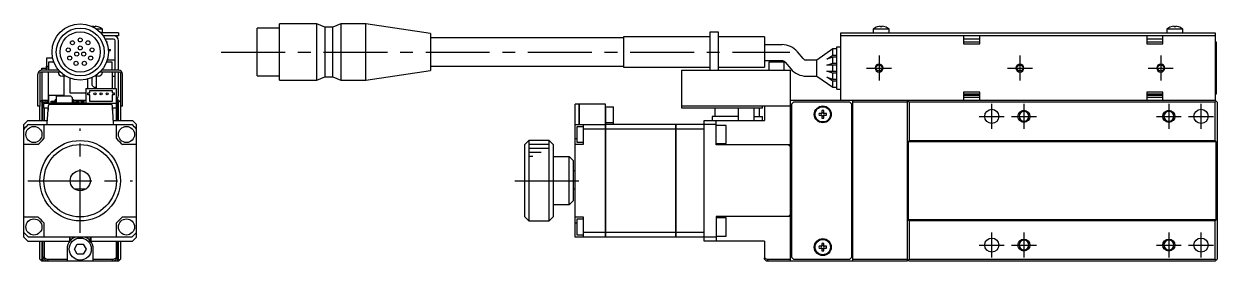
# Model space of a CAD drawing. Extents: x -1 to 623, y -8 to 193.
# Drawn here: x 326.3 to 622.8, y 73 to 132 of the extents above; entities that cross this region are included whole.
import ezdxf

# ---------------------------------------------------------------- set-up
doc = ezdxf.new("R2010")
doc.units = 0
doc.header["$LTSCALE"] = 0.5
doc.linetypes.add('CENTER', pattern=[50.8, 31.75, -6.35, 6.35, -6.35])
for name, color, linetype in [('MSM_CENTER', 1, 'CENTER'), ('MSM_CONTINUOUS', 7, 'CONTINUOUS'), ('MSM_NARROW', 5, 'CONTINUOUS')]:
    doc.layers.add(name, color=color, linetype=linetype)

msp = doc.modelspace()

# ---------------------------------------------------------------- linework, layer by layer
at = {"layer": 'MSM_CENTER'}
for p, q in [((375.36104, 125), (516.623888, 125)), ((538.800001, 124.1), (538.800001, 117.9)), ((573.800001, 124.1), (573.800001, 117.9)), ((608.800001, 124.1), (608.800001, 117.9)), ((535.700001, 121), (541.900001, 121)), ((570.700001, 121), (576.900001, 121)), ((605.700001, 121), (611.900001, 121)), ((566.800001, 105.9), (566.800001, 112.1)), ((574.800001, 112.1), (574.800001, 105.9)), ((610.800001, 112.1), (610.800001, 105.9)), ((618.800001, 105.9), (618.800001, 112.1)), ((563.700001, 109), (569.900001, 109)), ((571.700001, 109), (577.900001, 109)), ((607.700001, 109), (613.900001, 109)), ((615.700001, 109), (621.900001, 109)), ((340.300001, 80), (340.300001, 106)), ((327.300001, 93), (353.300001, 93)), ((448.300001, 93), (466.300001, 93)), ((566.800001, 73.9), (566.800001, 80.1)), ((574.800001, 80.1), (574.800001, 73.9)), ((610.800001, 80.1), (610.800001, 73.9)), ((618.800001, 73.9), (618.800001, 80.1)), ((563.700001, 77), (569.900001, 77)), ((571.700001, 77), (577.900001, 77)), ((607.700001, 77), (613.900001, 77)), ((615.700001, 77), (621.900001, 77))]:
    msp.add_line(p, q, dxfattribs=at)
at = {"layer": 'MSM_CONTINUOUS'}
for p, q in [((343.6, 131.255732), (343.6, 131.387476)), ((344, 131.255732), (343.6, 131.255732)), ((344, 131.387476), (344, 131.255732)), ((345.8, 130.697999), (344.366057, 130.697999)), ((344.75, 131.255732), (344.728709, 131.255732)), ((345.8, 129.8), (345.8, 130.697999)), ((384.300001, 119.05), (384.300001, 130.95)), ((389.800001, 130.95), (384.300001, 130.95)), ((389.800001, 118), (389.800001, 132)), ((399.100001, 132), (389.800001, 132)), ((399.100001, 118), (399.100001, 132)), ((401.100001, 131.15), (399.100001, 132)), ((401.100001, 131.15), (401.100001, 118.85)), ((403.100001, 131.15), (401.100001, 131.15)), ((405.100001, 132), (403.100001, 131.15)), ((403.100001, 118.85), (403.100001, 131.15)), ((405.100001, 132), (405.100001, 118)), ((411.300001, 132), (405.100001, 132)), ((411.300001, 118), (411.300001, 132)), ((427.300001, 129.57), (411.300001, 132)), ((541.300001, 130.697999), (537.300001, 130.697999)), ((537.300001, 130.697999), (537.300001, 129.8)), ((538.371293, 131.255732), (538.350001, 131.255732)), ((539.100001, 131.255732), (539.100001, 131.387476)), ((539.500001, 131.255732), (539.100001, 131.255732)), ((539.500001, 131.387476), (539.500001, 131.255732)), ((540.250001, 131.255732), (540.22871, 131.255732)), ((541.300001, 129.8), (541.300001, 130.697999)), ((614.300001, 130.697999), (610.300001, 130.697999)), ((610.300001, 130.697999), (610.300001, 129.8)), ((611.371293, 131.255732), (611.350001, 131.255732)), ((612.100001, 131.255732), (612.100001, 131.387476)), ((612.500001, 131.255732), (612.100001, 131.255732)), ((612.500001, 131.387476), (612.500001, 131.255732)), ((613.250001, 131.255732), (613.22871, 131.255732)), ((614.300001, 129.8), (614.300001, 130.697999)), ((349.8, 129.8), (345.400001, 129.8)), ((349.8, 129), (346.044564, 129)), ((348.6, 128.2), (346.525754, 128.2)), ((347, 127.5), (346.83835, 127.5)), ((347, 127.027317), (347, 127.5)), ((349, 120.5), (349, 127.8)), ((349.8, 129.8), (349.8, 129)), ((349.8, 120.5), (349.8, 127.8)), ((427.300001, 129.57), (427.300001, 120.43)), ((475.300001, 128.5), (427.300001, 128.5)), ((475.300001, 128.75), (475.300001, 121.25)), ((496.800001, 128.75), (475.300001, 128.75)), ((496.800001, 120.5), (496.800001, 130)), ((496.800001, 130), (498.800001, 130)), ((498.800001, 130), (498.800001, 120.5)), ((510.300001, 128.75), (498.800001, 128.75)), ((510.300001, 128.75), (510.300001, 121.25)), ((529.300001, 113), (529.300001, 129.8)), ((529.300001, 129.8), (622.300001, 129.8)), ((622.300001, 129), (529.300001, 129)), ((559.800001, 129), (559.800001, 127)), ((563.800001, 128.2), (559.800001, 128.2)), ((559.800001, 127.5), (563.800001, 127.5)), ((563.800001, 127), (563.800001, 129)), ((605.300001, 129), (605.300001, 127)), ((609.300001, 128.2), (605.300001, 128.2)), ((605.300001, 127.5), (609.300001, 127.5)), ((609.300001, 127), (609.300001, 129)), ((622.300001, 129.8), (622.300001, 113)), ((622.300001, 127.5), (622.600001, 127.5)), ((622.600001, 127.5), (622.600001, 114.5)), ((347.272044, 125.625), (347.8, 125.625)), ((347.289949, 125.375), (347.8, 125.375)), ((347.8, 125.375), (347.8, 125.625)), ((510.300001, 126.830222), (514.68714, 126.830222)), ((519.93288, 123.357213), (518.517363, 125.04416)), ((527.300001, 125.75), (523.300001, 123)), ((527.300001, 124.25), (527.300001, 125.75)), ((528.300001, 125.75), (527.300001, 125.75)), ((528.300001, 115.75), (528.300001, 126.25)), ((528.300001, 126.25), (529.300001, 126.25)), ((559.800001, 127), (563.800001, 127)), ((605.300001, 127), (609.300001, 127)), ((333.462604, 123.5), (331.9, 123.5)), ((331.9, 123.5), (331.9, 121.5)), ((333.761653, 122.5), (332.400001, 122.5)), ((332.400001, 122.5), (332.400001, 120.5)), ((348.200001, 122.5), (346.83835, 122.5)), ((347, 122.5), (347, 122.972683)), ((349, 123), (347.008205, 123)), ((348.200001, 120.5), (348.200001, 122.5)), ((514.68714, 122.830222), (510.300001, 122.830222)), ((515.200001, 122.5), (511.400001, 122.5)), ((511.400001, 122.5), (511.400001, 120.5)), ((515.200001, 120.5), (515.200001, 122.5)), ((515.453185, 122.47301), (516.868702, 120.786062)), ((523.300001, 123), (520.698924, 123)), ((523.300001, 119), (523.300001, 123)), ((525.845456, 123.25), (527.300001, 124.25)), ((527.300001, 123.75), (525.845456, 123.25)), ((525.845456, 121.75), (527.300001, 122.25)), ((528.300001, 121.75), (525.845456, 121.75)), ((527.300001, 124.25), (528.300001, 124.25)), ((527.300001, 122.25), (527.300001, 123.75)), ((528.300001, 123.75), (527.300001, 123.75)), ((527.300001, 122.25), (528.300001, 122.25)), ((527.300001, 120.25), (527.300001, 121.75)), ((329.800001, 111.5), (329.800001, 119.5)), ((330.300001, 119.8), (330.300001, 111.5)), ((335.401022, 120), (330.500001, 120)), ((330.8, 121), (331.8, 121)), ((330.8, 120.5), (330.8, 121)), ((330.8, 120), (330.8, 113)), ((334.938099, 120.5), (330.800001, 120.5)), ((331.8, 121.5), (332.400001, 121.5)), ((331.8, 121.5), (331.8, 120.5)), ((332.400001, 121.000002), (331.8, 121.000002)), ((332.300001, 120), (332.300001, 113)), ((334.800001, 120.669873), (334.800001, 120.5)), ((336.69445, 119), (335.800001, 119)), ((336.300001, 114.08), (336.300001, 119)), ((343.2, 118.628971), (343.2, 117)), ((344.800001, 119), (343.905553, 119)), ((344.300001, 119), (344.300001, 115.9)), ((350.100001, 120), (345.198981, 120)), ((349.800001, 120.5), (345.661904, 120.5)), ((345.800001, 120.5), (345.800001, 120.669873)), ((348.300001, 115.9), (348.300001, 120)), ((348.300001, 119), (349, 119)), ((349, 115.9), (349, 120)), ((349.8, 114.2), (349.8, 120)), ((350.300001, 119.8), (350.300001, 111.5)), ((350.800001, 111.5), (350.800001, 119.5)), ((384.300001, 119.05), (389.800001, 119.05)), ((399.100001, 118), (401.100001, 118.85)), ((401.100001, 118.85), (403.100001, 118.85)), ((403.100001, 118.85), (405.100001, 118)), ((411.300001, 118), (427.300001, 120.43)), ((427.300001, 121.5), (475.300001, 121.5)), ((475.300001, 121.25), (496.800001, 121.25)), ((489.800001, 111), (489.800001, 120.5)), ((489.800001, 120.5), (516.800001, 120.5)), ((498.800001, 121.25), (510.300001, 121.25)), ((516.800001, 73), (516.800001, 120.5)), ((520.698924, 119), (523.300001, 119)), ((523.300001, 119), (527.300001, 116.25)), ((525.845456, 120.25), (528.300001, 120.25)), ((527.300001, 119.75), (525.845456, 120.25)), ((525.845456, 118.75), (527.300001, 118.25)), ((527.300001, 117.75), (525.845456, 118.75)), ((527.300001, 118.25), (527.300001, 119.75)), ((528.300001, 119.75), (527.300001, 119.75)), ((337.8, 114.75), (337.8, 118.461652)), ((341.724999, 115.9), (341.724999, 112.2)), ((341.724999, 115.9), (349.224999, 115.9)), ((342.1, 118.235386), (342.1, 115.9)), ((349.224999, 115.9), (349.224999, 112.2)), ((389.800001, 118), (399.100001, 118)), ((405.100001, 118), (411.300001, 118)), ((527.300001, 118.25), (528.300001, 118.25)), ((527.300001, 116.25), (527.300001, 117.75)), ((528.300001, 117.75), (527.300001, 117.75)), ((527.300001, 116.25), (528.300001, 116.25)), ((528.300001, 115.75), (529.300001, 115.75)), ((330.3, 112.5), (330.8, 113)), ((330.8, 112.5), (330.55, 112.75)), ((331.3, 113), (330.8, 112.5)), ((330.8, 113), (332.399999, 113)), ((331.399999, 112.5), (331.899999, 113)), ((331.8, 112.900001), (331.8, 113)), ((332.399999, 112.887628), (332.012372, 112.5)), ((336.199999, 114.2), (332.399999, 114.2)), ((332.399999, 114.2), (332.399999, 112.2)), ((333.124999, 112.75), (333.957499, 112.75)), ((333.124999, 112.2), (333.124999, 112.75)), ((333.957499, 112.53), (333.957499, 112.86)), ((334.187499, 112.86), (334.187499, 112.53)), ((334.187499, 112.75), (334.397499, 112.75)), ((334.397499, 113.19), (334.287499, 113.19)), ((334.397499, 112.96), (334.287499, 112.96)), ((334.397499, 112.4), (334.397499, 113.98)), ((334.497499, 114.08), (337.876078, 114.08)), ((336.199999, 114.08), (336.199999, 114.2)), ((341.724999, 114.75), (337.8, 114.75)), ((337.946789, 114.050711), (338.26821, 113.729289)), ((338.297499, 113.658579), (338.297499, 112.4)), ((338.407499, 113.19), (338.297499, 113.19)), ((338.407499, 112.96), (338.297499, 112.96)), ((338.297499, 112.75), (338.507499, 112.75)), ((338.507499, 112.86), (338.507499, 112.53)), ((338.70633, 113), (341.724999, 113)), ((338.737499, 112.53), (338.737499, 112.86)), ((338.737499, 112.75), (338.799999, 112.75)), ((338.799999, 112.437298), (338.799999, 113)), ((339.299999, 112.43), (339.299999, 113)), ((339.299999, 112.75), (340.049999, 112.75)), ((340.049999, 112.2), (340.049999, 113)), ((340.549999, 112.2), (340.549999, 113)), ((340.549999, 112.75), (341.299999, 112.75)), ((341.299999, 112.2), (341.299999, 113)), ((342.224999, 114.85), (342.724999, 114.85)), ((342.224999, 114.35), (342.224999, 114.85)), ((342.724999, 114.35), (342.224999, 114.35)), ((342.724999, 115.4), (348.224999, 115.4)), ((342.724999, 114.85), (342.724999, 115.4)), ((342.724999, 112.7), (342.724999, 114.35)), ((348.224999, 112.7), (342.724999, 112.7)), ((348.224999, 115.4), (348.224999, 114.85)), ((348.224999, 114.85), (348.724999, 114.85)), ((348.224999, 114.35), (348.224999, 112.7)), ((348.724999, 114.35), (348.224999, 114.35)), ((348.724999, 114.85), (348.724999, 114.35)), ((349.8, 113), (349.224999, 113)), ((349.8, 112.5), (349.3, 113)), ((349.8, 113), (350.3, 112.5)), ((350.05, 112.75), (349.8, 112.5)), ((516.800001, 113), (622.300001, 113)), ((532.300001, 73), (532.300001, 113)), ((545.800001, 113), (545.800001, 73)), ((546.050001, 112.75), (545.800001, 112.5)), ((546.300001, 113), (546.050001, 112.75)), ((546.050001, 112.75), (546.300001, 112.5)), ((563.800001, 115), (559.800001, 115)), ((559.800001, 115), (559.800001, 113)), ((563.800001, 114.5), (559.800001, 114.5)), ((559.800001, 114.3), (563.800001, 114.3)), ((559.800001, 113.8), (563.800001, 113.8)), ((563.300001, 114.5), (563.300001, 114.3)), ((563.800001, 113), (563.800001, 115)), ((609.300001, 115), (605.300001, 115)), ((605.300001, 115), (605.300001, 113)), ((609.300001, 114.5), (605.300001, 114.5)), ((605.300001, 114.3), (609.300001, 114.3)), ((605.300001, 113.8), (609.300001, 113.8)), ((609.300001, 113), (609.300001, 115)), ((622.600001, 114.5), (622.300001, 114.5)), ((622.550001, 112.75), (622.300001, 113)), ((622.300001, 112.5), (622.550001, 112.75)), ((622.800001, 112.5), (622.550001, 112.75)), ((330.300001, 111.5), (329.800001, 111.5)), ((330.3, 108), (330.300001, 111.5)), ((330.8, 112.5), (330.8, 108)), ((331, 108), (331, 112.5)), ((331, 112.5), (331.399999, 112.5)), ((331.299999, 112), (331, 112)), ((331.299999, 111), (331.299999, 112.2)), ((349.299999, 112.2), (331.299999, 112.2)), ((332.329709, 111), (331.299999, 111)), ((331.399999, 112.2), (331.399999, 112.5)), ((331.399999, 108), (331.399999, 111)), ((332.012372, 112.5), (331.412372, 112.2)), ((332.399999, 112.5), (332.012372, 112.5)), ((332.070979, 107.3), (332.380121, 111.720927)), ((332.299999, 111), (332.299999, 110.575138)), ((332.67939, 112), (347.920613, 112)), ((333.347499, 112.2), (333.347499, 112.43)), ((333.857499, 112.43), (333.347499, 112.43)), ((333.597499, 112.2), (333.597499, 112.43)), ((333.663895, 112.2), (333.663895, 112.43)), ((334.077499, 112.2), (334.077499, 112.284033)), ((338.197499, 112.3), (334.497499, 112.3)), ((336.077499, 112.2), (336.077499, 112.3)), ((336.199999, 112.2), (336.199999, 112.3)), ((337.05, 112.2), (337.05, 112.3)), ((337.612499, 112.2), (337.612499, 112.3)), ((338.297499, 112.625), (338.507499, 112.625)), ((338.737499, 112.625), (338.799999, 112.625)), ((338.799999, 112.2), (338.799999, 112.202138)), ((338.837499, 112.43), (339.347499, 112.43)), ((339.031104, 112.43), (339.031104, 112.2)), ((339.097499, 112.43), (339.097499, 112.2)), ((339.299999, 112.625), (340.049999, 112.625)), ((339.347499, 112.43), (339.347499, 112.2)), ((340.549999, 112.625), (341.299999, 112.625)), ((348.219882, 111.720927), (348.529023, 107.3)), ((349.299999, 111), (348.270294, 111)), ((348.299999, 110.575195), (348.299999, 111)), ((349.200001, 111), (349.200001, 108)), ((349.224999, 112.5), (349.6, 112.5)), ((349.299999, 111), (349.299999, 112.2)), ((349.6, 112), (349.299999, 112)), ((349.6, 112.5), (349.6, 108)), ((349.8, 108), (349.8, 112.5)), ((350.300001, 111.5), (350.3, 108)), ((350.800001, 111.5), (350.300001, 111.5)), ((463.300001, 79), (463.300001, 112)), ((464.300001, 112), (463.300001, 112)), ((464.300001, 107), (464.300001, 112)), ((464.300001, 111.99), (464.310001, 111.99)), ((464.310001, 112), (464.310001, 107)), ((470.800001, 112), (464.310001, 112)), ((470.800001, 79), (470.800001, 112)), ((470.800001, 111.4), (472.800001, 111.4)), ((470.800001, 111), (470.810001, 111)), ((470.810001, 111), (470.810001, 79)), ((472.800001, 107), (472.800001, 111.4)), ((516.800001, 111.5), (489.800001, 111.5)), ((509.800001, 111), (489.800001, 111)), ((498.050001, 109), (498.050001, 111)), ((503.800001, 111), (503.800001, 108)), ((507.800001, 108), (507.800001, 111)), ((509.050001, 109), (509.050001, 111)), ((509.800001, 111), (509.800001, 111.5)), ((510.299999, 111.5), (510.299999, 108)), ((517.500001, 112.5), (517.000001, 112)), ((517.000001, 112), (517.000001, 74)), ((531.500001, 112.5), (517.500001, 112.5)), ((524.560001, 109.74), (523.880817, 109.74)), ((524.560001, 110.419185), (524.560001, 109.74)), ((525.040001, 109.74), (525.040001, 110.419185)), ((525.719186, 109.74), (525.040001, 109.74)), ((532.000001, 112), (531.500001, 112.5)), ((532.000001, 74), (532.000001, 112)), ((545.800001, 112.5), (532.300001, 112.5)), ((546.300001, 112.5), (546.300001, 103)), ((622.300001, 112.5), (546.300001, 112.5)), ((622.300001, 103), (622.300001, 112.5)), ((622.800001, 112.5), (622.800001, 73.5)), ((327.300001, 108), (326.300001, 107)), ((326.300001, 79), (326.300001, 107)), ((327.300001, 108), (332.119928, 108)), ((327.454769, 107), (353.145234, 107)), ((331.300001, 107), (331.300001, 103.5)), ((332.050001, 107), (332.070979, 107.3)), ((348.480074, 108), (353.300001, 108)), ((348.529023, 107.3), (348.550001, 107)), ((349.300001, 103.5), (349.300001, 107)), ((354.300001, 107), (353.300001, 108)), ((354.300001, 79), (354.300001, 107)), ((463.300001, 107), (470.800001, 107)), ((465.300001, 107), (465.300001, 102)), ((470.800001, 106.99), (470.810001, 106.99)), ((470.810001, 107.5), (472.800001, 107.5)), ((488.300001, 107), (470.810001, 107)), ((488.300001, 79), (488.300001, 107)), ((488.300001, 106.99), (488.310001, 106.99)), ((488.310001, 107), (488.310001, 79)), ((498.300001, 107), (488.310001, 107)), ((495.300001, 108), (510.299999, 108)), ((495.300001, 78), (495.300001, 108)), ((503.800001, 109), (497.300001, 109)), ((497.300001, 109), (497.300001, 108)), ((498.300001, 101.9), (498.300001, 108)), ((500.800001, 106.75), (498.300001, 106.75)), ((500.800001, 102.25), (500.800001, 106.75)), ((507.800001, 109), (509.800001, 109)), ((509.800001, 108), (509.800001, 109)), ((517.000001, 107.25), (516.800001, 107.25)), ((523.880817, 109.26), (524.560001, 109.26)), ((524.560001, 109.26), (524.560001, 108.580816)), ((525.040001, 108.580816), (525.040001, 109.26)), ((525.040001, 109.26), (525.719186, 109.26)), ((532.300001, 107.25), (532.000001, 107.25)), ((532.300001, 106.75), (532.000001, 106.75)), ((463.800001, 102.5), (463.800001, 106.5)), ((463.800001, 106.5), (465.300001, 106.5)), ((470.800001, 105.845233), (465.300001, 105.845233)), ((470.800001, 105.84134), (470.810001, 105.84134)), ((488.300001, 105.845233), (470.810001, 105.845233)), ((488.300001, 105.84134), (488.310001, 105.84134)), ((495.300001, 105.845233), (488.310001, 105.845233)), ((329.800001, 102), (326.300001, 102)), ((354.300001, 102), (350.800001, 102)), ((451.800001, 103), (450.800001, 102)), ((450.800001, 84), (450.800001, 102)), ((451.800001, 103), (451.800001, 83)), ((456.800001, 103), (451.800001, 103)), ((456.800001, 83), (456.800001, 103)), ((457.800001, 102), (456.800001, 103)), ((457.800001, 102), (457.800001, 84)), ((463.300001, 103.5), (463.800001, 103.5)), ((465.300001, 102), (463.300001, 102)), ((465.300001, 102.5), (463.800001, 102.5)), ((498.300001, 102.25), (500.800001, 102.25)), ((516.800001, 101.9), (498.300001, 101.9)), ((516.300001, 101.9), (516.800001, 101.4)), ((517.000001, 103), (516.800001, 103)), ((517.000001, 102), (516.800001, 102)), ((532.000001, 101.25), (532.300001, 101.25)), ((546.300001, 103), (546.000001, 102.7)), ((622.600001, 102.7), (546.000001, 102.7)), ((546.000001, 102.7), (546.000001, 83.3)), ((546.300001, 103), (622.300001, 103)), ((622.600001, 102.7), (622.300001, 103)), ((622.600001, 83.3), (622.600001, 102.7)), ((457.800001, 99), (461.800001, 99)), ((462.800001, 98), (461.800001, 99)), ((461.800001, 87), (461.800001, 99)), ((462.800001, 98), (462.800001, 88)), ((517.000001, 100.5), (516.800001, 100.5)), ((532.100001, 98), (532.000001, 98)), ((532.100001, 88), (532.100001, 98)), ((532.300001, 97.8), (532.100001, 98)), ((462.800001, 95.5), (463.300001, 95.5)), ((338.800001, 91), (341.800001, 91)), ((462.800001, 91), (463.300001, 91)), ((461.800001, 87), (457.800001, 87)), ((461.800001, 87), (462.800001, 88)), ((532.000001, 88), (532.100001, 88)), ((532.100001, 88), (532.300001, 88.2)), ((326.300001, 84), (329.800001, 84)), ((350.800001, 84), (354.300001, 84)), ((450.800001, 84), (451.800001, 83)), ((456.800001, 83), (457.800001, 84)), ((463.300001, 84), (465.300001, 84)), ((463.800001, 83.5), (465.300001, 83.5)), ((463.800001, 79.5), (463.800001, 83.5)), ((465.300001, 84), (465.300001, 79)), ((516.800001, 84.1), (498.300001, 84.1)), ((498.300001, 84.1), (498.300001, 78)), ((500.800001, 83.75), (498.300001, 83.75)), ((500.800001, 79.25), (500.800001, 83.75)), ((516.800001, 84.6), (516.300001, 84.1)), ((516.800001, 85.5), (517.000001, 85.5)), ((517.000001, 84), (516.800001, 84)), ((532.300001, 84.75), (532.000001, 84.75)), ((546.000001, 83.3), (546.300001, 83)), ((622.600001, 83.3), (546.000001, 83.3)), ((622.300001, 83), (622.600001, 83.3)), ((331.300001, 82.5), (331.300001, 79)), ((349.300001, 79), (349.300001, 82.5)), ((451.800001, 83), (456.800001, 83)), ((463.300001, 82.5), (463.800001, 82.5)), ((470.800001, 80.154768), (465.300001, 80.154768)), ((470.800001, 80.158661), (470.810001, 80.158661)), ((488.300001, 80.154768), (470.810001, 80.154768)), ((488.300001, 80.158661), (488.310001, 80.158661)), ((495.300001, 80.154768), (488.310001, 80.154768)), ((516.800001, 83), (517.000001, 83)), ((546.300001, 83), (546.300001, 73.5)), ((622.300001, 83), (546.300001, 83)), ((622.300001, 73.5), (622.300001, 83)), ((326.300001, 79), (327.300001, 78)), ((327.300001, 78), (337.700001, 78)), ((353.145234, 79), (327.454769, 79)), ((330.3, 73.5), (330.3, 78)), ((330.8, 78), (330.8, 73.5)), ((331, 73.5), (331, 78)), ((331.399999, 73.5), (331.399999, 78)), ((337.700001, 78), (337.700001, 79)), ((337.810523, 78.089257), (337.810523, 79)), ((338.856625, 76), (339.578312, 77.25)), ((339.578312, 77.25), (341.021688, 77.25)), ((341.021688, 77.25), (341.743376, 76)), ((342.789479, 79), (342.789479, 78.08926)), ((342.900001, 79), (342.900001, 78)), ((342.900001, 78), (353.300001, 78)), ((349.200001, 78), (349.200001, 73.5)), ((349.6, 78), (349.6, 73.5)), ((349.8, 73.5), (349.8, 78)), ((350.3, 78), (350.3, 73.5)), ((353.300001, 78), (354.300001, 79)), ((470.800001, 79), (463.300001, 79)), ((465.300001, 79.5), (463.800001, 79.5)), ((470.800001, 79.01), (470.810001, 79.01)), ((488.300001, 79), (470.810001, 79)), ((488.300001, 79.01), (488.310001, 79.01)), ((498.300001, 79), (488.310001, 79)), ((510.299999, 78), (495.300001, 78)), ((498.300001, 79.25), (500.800001, 79.25)), ((510.299999, 78), (510.299999, 73.806187)), ((516.800001, 78.75), (517.000001, 78.75)), ((524.560001, 77.419185), (524.560001, 76.74)), ((525.040001, 76.74), (525.040001, 77.419185)), ((532.000001, 79.25), (532.300001, 79.25)), ((532.000001, 78.75), (532.300001, 78.75)), ((337.050002, 76), (337.050002, 73)), ((339.578312, 74.75), (338.856625, 76)), ((341.021688, 74.75), (339.578312, 74.75)), ((341.743376, 76), (341.021688, 74.75)), ((343.550002, 73), (343.550002, 76)), ((524.560001, 76.74), (523.880817, 76.74)), ((523.880817, 76.26), (524.560001, 76.26)), ((524.560001, 76.26), (524.560001, 75.580816)), ((525.719186, 76.74), (525.040001, 76.74)), ((525.040001, 75.580816), (525.040001, 76.26)), ((525.040001, 76.26), (525.719186, 76.26)), ((330.8, 73), (330.3, 73.5)), ((330.55, 73.25), (330.8, 73.5)), ((330.8, 73.5), (331.3, 73)), ((349.8, 73), (330.8, 73)), ((331, 74), (331.399999, 74)), ((331.399999, 73.5), (331, 73.5)), ((331.399999, 73.806186), (332.012372, 73.5)), ((331.899999, 73), (331.399999, 73.5)), ((331.8, 73), (331.8, 73.099999)), ((332.012372, 73.5), (332.512372, 73)), ((332.012372, 73.5), (337.050002, 73.5)), ((343.550002, 73.5), (348.587629, 73.5)), ((348.087629, 73), (348.587629, 73.5)), ((348.587629, 73.5), (349.200001, 73.806187)), ((349.200001, 73.5), (348.700001, 73)), ((348.8, 73), (348.8, 73.099999)), ((349.200001, 74), (349.6, 74)), ((349.6, 73.5), (349.200001, 73.5)), ((349.3, 73), (349.8, 73.5)), ((349.8, 73.5), (350.05, 73.25)), ((350.3, 73.5), (349.8, 73)), ((510.299999, 73.806187), (510.912374, 73.5)), ((510.300001, 73.5), (510.299999, 73.806187)), ((510.800001, 73), (510.300001, 73.5)), ((545.800001, 73), (510.800001, 73)), ((510.912374, 73.5), (516.800001, 73.5)), ((510.912374, 73.5), (511.412374, 73)), ((517.000001, 74), (517.500001, 73.5)), ((517.500001, 73.5), (531.500001, 73.5)), ((531.500001, 73.5), (532.000001, 74)), ((532.300001, 73.5), (545.800001, 73.5)), ((545.800001, 73.5), (546.050001, 73.25)), ((546.300001, 73.5), (546.050001, 73.25)), ((546.050001, 73.25), (546.300001, 73)), ((546.300001, 73.5), (622.300001, 73.5)), ((622.300001, 73), (546.300001, 73)), ((622.550001, 73.25), (622.300001, 73.5)), ((622.300001, 73), (622.550001, 73.25)), ((622.550001, 73.25), (622.800001, 73.5))]:
    msp.add_line(p, q, dxfattribs=at)
for centre, radius in [((340.300001, 125), 7), ((340.300001, 125), 5.95), ((340.300001, 125), 5), ((338.371638, 127.298133), 0.5), ((340.300001, 128), 0.5), ((342.228364, 127.298133), 0.5), ((337.345578, 125.520945), 0.5), ((339.433976, 124.5), 0.5), ((340.300001, 126), 0.5), ((341.166027, 124.5), 0.5), ((343.254425, 125.520945), 0.5), ((337.701925, 123.5), 0.5), ((339.273941, 122.180922), 0.5), ((341.326062, 122.180922), 0.5), ((342.898078, 123.5), 0.5), ((538.800001, 121), 0.7835), ((573.800001, 121), 0.7835), ((608.800001, 121), 0.7835), ((343.974999, 114.6), 0.25), ((345.474999, 114.6), 0.25), ((346.974999, 114.6), 0.25), ((524.800001, 109.5), 2.1), ((524.800001, 109.5), 1.9), ((566.800001, 109), 1.75), ((618.800001, 109), 1.75), ((328.800001, 104.5), 2), ((351.800001, 104.5), 2), ((340.300001, 93), 10), ((340.300001, 93), 9), ((340.300001, 93), 2.5), ((328.800001, 81.5), 2), ((351.800001, 81.5), 2), ((340.3, 76), 2.75), ((524.800001, 76.5), 2.1), ((524.800001, 76.5), 1.9), ((566.800001, 77), 1.75), ((618.800001, 77), 1.75)]:
    msp.add_circle(centre, radius, dxfattribs=at)
at = {"layer": 'MSM_CONTINUOUS', "extrusion": (0, 0, -1)}
for centre in [(-574.800001, 109), (-610.800001, 109), (-574.800001, 77), (-610.800001, 77)]:
    msp.add_circle(centre, 1.2295, dxfattribs=at)
at = {"layer": 'MSM_CONTINUOUS'}
for centre, radius, start, end in [((343.8, 128.2), 3.193744, 93.59035, 99.859399), ((343.8, 128.2), 3.193744, 73.094742, 86.40965), ((343.8, 128.2), 3.2, 51.317813, 72.729995), ((539.300001, 128.2), 3.2, 107.270005, 128.682187), ((539.300001, 128.2), 3.193744, 93.59035, 106.905258), ((539.300001, 128.2), 3.193744, 73.094742, 86.40965), ((539.300001, 128.2), 3.2, 51.317813, 72.729995), ((612.300001, 128.2), 3.2, 107.270005, 128.682187), ((612.300001, 128.2), 3.193744, 93.59035, 106.905258), ((612.300001, 128.2), 3.193744, 73.094742, 86.40965), ((612.300001, 128.2), 3.2, 51.317813, 72.729995), ((335.800001, 129), 1, 125.73174, 151.001182), ((344.800001, 129), 1, 28.998818, 53.130102), ((348.6, 127.8), 1.2, 0, 90), ((348.6, 127.8), 0.4, 0, 90), ((514.68714, 121.830222), 5, 40, 90), ((514.68714, 121.830222), 1, 40, 90), ((520.698924, 124), 1, 220, 270), ((330.800001, 119.5), 1, 90, 180), ((330.500001, 119.8), 0.2, 90, 180), ((335.800001, 120), 1, 180, 270), ((344.800001, 120), 1, 270, 0), ((349.800001, 119.5), 1, 0, 90), ((350.100001, 119.8), 0.2, 0, 90), ((520.698924, 124), 5, 220, 270), ((343.95, 117), 0.75, 180, 297.818226), ((334.287499, 112.86), 0.33, 90, 180), ((334.287499, 112.86), 0.1, 90, 180), ((334.497499, 113.98), 0.1, 90, 180), ((337.876078, 113.98), 0.1, 45, 90), ((338.197499, 113.658579), 0.1, 0, 45), ((338.407499, 112.86), 0.33, 0, 90), ((338.407499, 112.86), 0.1, 0, 90), ((348.6, 114.2), 1.2, 301.388111, 0), ((332.67939, 111.7), 0.3, 90, 176), ((333.857499, 112.53), 0.1, 270, 0), ((333.857499, 112.53), 0.33, 270, 0), ((334.497499, 112.4), 0.1, 180, 270), ((338.197499, 112.4), 0.1, 270, 0), ((338.837499, 112.53), 0.33, 180, 270), ((338.837499, 112.53), 0.1, 180, 270), ((347.920613, 111.7), 0.3, 4, 90), ((524.800001, 109.5), 0.95, 165.36671, 194.63329), ((524.800001, 109.5), 0.364721, 138.849633, 221.150367), ((524.800001, 109.5), 0.95, 75.36671, 104.63329), ((524.800001, 109.5), 0.364721, 48.849633, 131.150367), ((524.800001, 109.5), 0.364721, 318.849633, 41.150367), ((524.800001, 109.5), 0.95, 345.36671, 14.63329), ((340.300001, 93), 19, 132.536898, 137.463102), ((340.300001, 93), 19, 42.536898, 47.463102), ((524.800001, 109.5), 0.364721, 228.849633, 311.150367), ((524.800001, 109.5), 0.95, 255.36671, 284.63329), ((317.135923, 116.164079), 19, 311.799844, 318.200156), ((363.46408, 116.164079), 19, 221.799844, 228.200156), ((317.135923, 69.835922), 19, 41.799844, 48.200156), ((363.46408, 69.835922), 19, 131.799844, 138.200156), ((340.300001, 93), 19, 222.536898, 227.463102), ((340.300001, 93), 19, 312.536898, 317.463102), ((340.300002, 76), 3.25, 139.995459, 180), ((340.300177, 75.999762), 3.250287, 112.605695, 139.994227), ((340.299859, 75.999805), 3.250236, 40.005608, 67.386449), ((340.300002, 76), 3.25, 0, 40.004596), ((524.800001, 76.5), 0.95, 75.36671, 104.63329), ((524.800001, 76.5), 0.95, 165.36671, 194.63329), ((524.800001, 76.5), 0.364721, 138.849633, 221.150367), ((524.800001, 76.5), 0.364721, 48.849633, 131.150367), ((524.800001, 76.5), 0.364721, 228.849633, 311.150367), ((524.800001, 76.5), 0.95, 255.36671, 284.63329), ((524.800001, 76.5), 0.364721, 318.849633, 41.150367), ((524.800001, 76.5), 0.95, 345.36671, 14.63329)]:
    msp.add_arc(centre, radius, start, end, dxfattribs=at)
at = {"layer": 'MSM_NARROW'}
for p, q in [((456.800001, 102), (451.800001, 102)), ((456.800001, 101), (451.800001, 101)), ((454.800001, 100), (451.800001, 100)), ((452.800001, 99), (451.800001, 99))]:
    msp.add_line(p, q, dxfattribs=at)
at = {"layer": 'MSM_NARROW', "extrusion": (0, 0, -1)}
for centre in [(-538.800001, 121), (-573.800001, 121), (-608.800001, 121)]:
    msp.add_circle(centre, 1, dxfattribs=at)
at = {"layer": 'MSM_NARROW'}
for centre in [(574.800001, 109), (610.800001, 109), (574.800001, 77), (610.800001, 77)]:
    msp.add_circle(centre, 1.5, dxfattribs=at)

doc.saveas('drawing.dxf')
